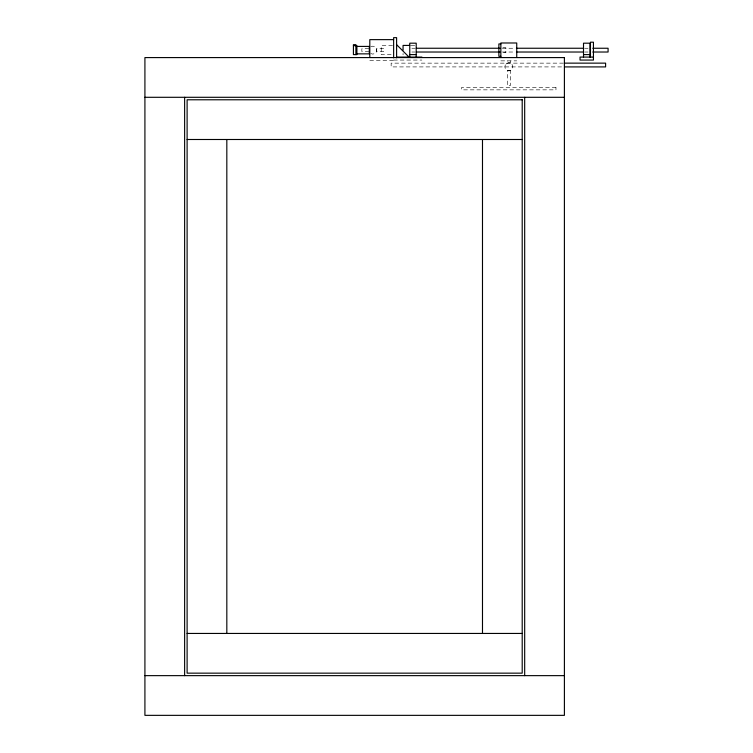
<?xml version="1.0" encoding="UTF-8"?>
<svg xmlns="http://www.w3.org/2000/svg" width="753" height="753" viewBox="0 0 753 753"><rect width="100%" height="100%" fill="white"/><g stroke="black" fill="none" stroke-linecap="round" stroke-linejoin="round"><path stroke-width="0.56" stroke-dasharray="3.77 2.82" d="M370.787 46.695L372.773 46.168L374.759 46.695L376.218 48.145L376.745 50.131L376.218 52.117L374.759 53.576L372.773 54.103L370.787 53.576M410.959 45.415L415.468 45.415M392.501 45.669L381.216 45.669L381.216 54.602L393.631 54.602M502.844 47.655L505.818 47.655L505.818 52.616L502.844 52.616M411.863 48.248L415.383 48.248M502.336 48.248L515.259 48.248M584.582 48.248L588.112 48.248M368.81 48.719L361.854 48.719L361.854 51.552L368.81 51.552M411.863 52.023L415.383 52.023M502.336 52.023L515.259 52.023M584.582 52.023L588.112 52.023M393.631 60.061L421.925 60.061M369.798 60.635L393.631 60.635M500.858 60.861L516.737 60.861M563.413 63.139L391.146 63.139L391.146 66.913L563.413 66.913M510.289 60.861L510.289 62.847L507.306 62.847L507.306 60.861M403.062 53.472L403.062 54.847M505.357 64.833L504.83 66.819L505.357 68.805L506.816 70.255L508.802 70.782L510.788 70.255L512.238 68.805L512.774 66.819L512.238 64.833L510.788 63.374L508.802 62.847L506.816 63.374L505.357 64.833M383.701 48.719L376.745 48.719L376.745 51.552L383.701 51.552L383.701 48.719M510.289 70.782L507.306 70.782L507.306 85.682L510.289 85.682L510.289 70.782M555.959 87.367L461.636 87.367L461.636 89.852L555.959 89.852L555.959 87.367"/><path stroke-width="1.13" d="M393.631 39.636L369.798 39.636L369.798 57.134M500.858 43.928L498.872 43.928L498.872 56.343L500.858 56.343M409.83 45.415L403.062 45.415L403.062 50.131M353.421 45.669L356.894 45.669L356.894 54.602L353.421 54.602L353.421 44.672L355.896 44.672L355.896 54.602M357.016 46.413L369.299 46.413L369.299 53.858L357.016 53.858M416.56 48.248L499.983 48.248M516.436 48.248L583.406 48.248M592.809 48.248L608.085 48.248L608.085 52.023L592.809 52.023M416.56 52.023L499.983 52.023M516.436 52.023L583.406 52.023M409.764 54.602L416.211 54.602M583.509 54.602L589.966 54.602M396.605 57.087L421.925 57.087M593.439 57.087L580.036 57.087L580.036 60.061L593.439 60.061L593.439 42.196L590.465 42.196L590.465 57.087M564.59 63.139L605.6 63.139L605.6 66.913L564.59 66.913M144.915 97.297L564.402 97.297M187.111 139.493L522.206 139.493M187.111 633.442L522.206 633.442M144.915 675.639L564.402 675.639M396.605 44.672L409.02 57.087M589.966 57.087L589.966 43.185L583.509 43.185L583.509 57.087M524.681 97.297L524.681 675.639M516.737 57.51L516.737 42.987L500.858 42.987L500.858 57.51M482.485 139.493L482.485 633.442M416.211 57.087L416.211 43.185L409.764 43.185L409.764 57.087M396.605 57.821L396.605 37.65L393.631 37.65L393.631 57.821M226.822 139.493L226.822 633.442M184.626 97.297L184.626 675.639M564.402 57.586L144.915 57.586L144.915 715.35L564.402 715.35L564.402 57.586M522.206 99.782L187.111 99.782L187.111 673.154L522.206 673.154L522.206 99.782"/></g></svg>
